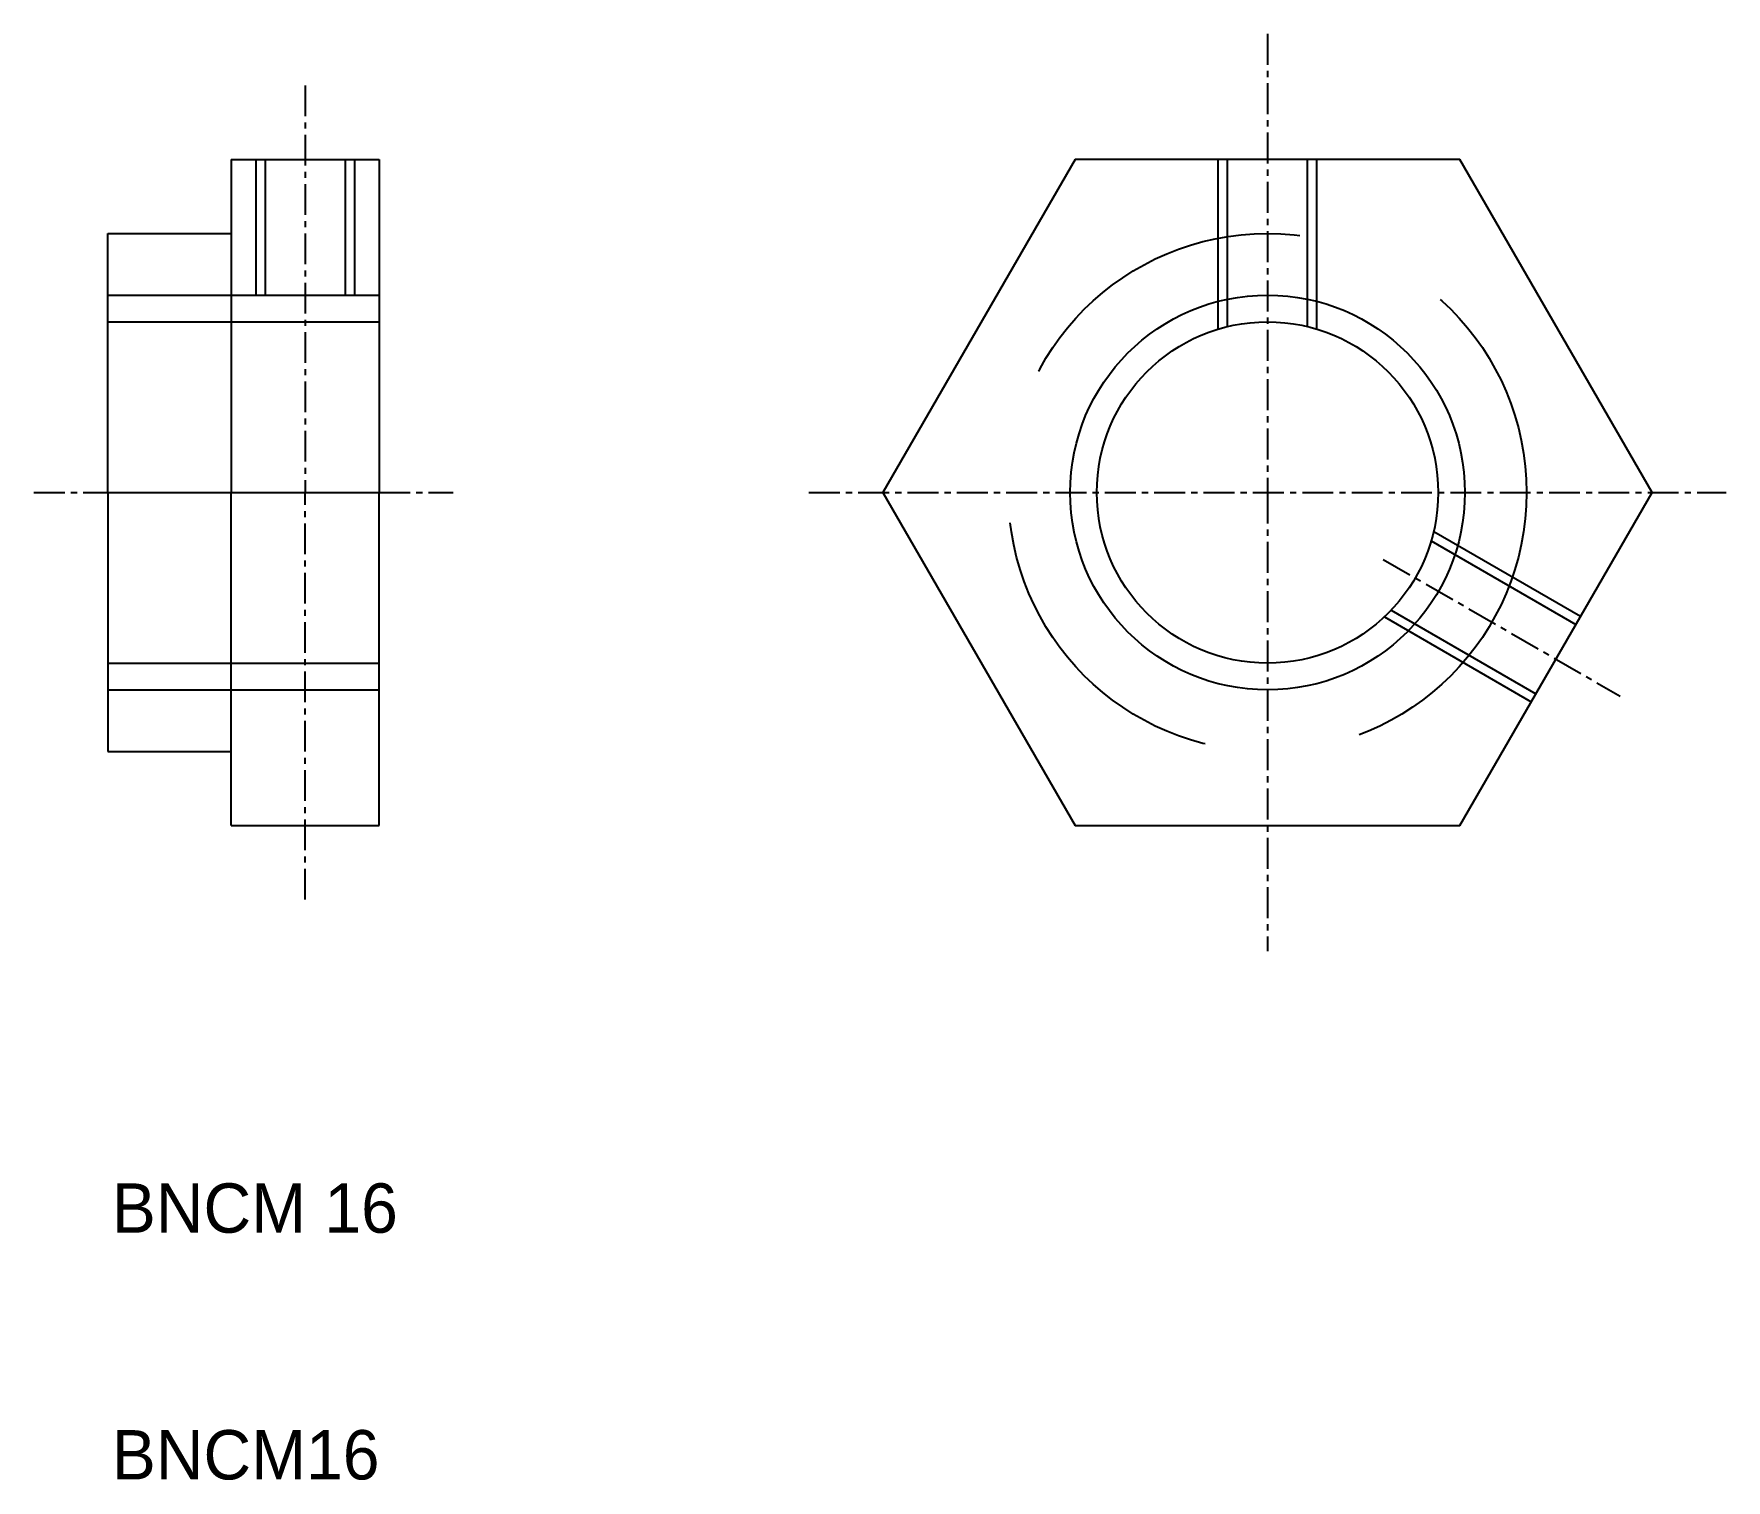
# Model space of a CAD drawing. Extents: x 127.7 to 196.3, y 77.7 to 136.3.
import ezdxf

# ---------------------------------------------------------------- set-up
doc = ezdxf.new("R2010")
doc.units = 0
doc.linetypes.add('CENTER', pattern=[2, 1.25, -0.25, 0.25, -0.25])
doc.linetypes.add('DASHED', pattern=[19.05, 12.7, -6.35])
doc.layers.get('0').update_dxf_attribs({"linetype": 'CONTINUOUS'})
doc.layers.add('CENTER', color=1, linetype='CENTER')

msp = doc.modelspace()

# ---------------------------------------------------------------- linework, layer by layer
for p, q in [((135.676, 131.204), (141.676, 131.204)), ((135.676, 131.204), (135.676, 128.204)), ((141.676, 131.204), (141.676, 117.704)), ((169.881, 131.204), (162.087, 117.704)), ((185.47, 131.204), (169.881, 131.204)), ((193.264, 117.704), (185.47, 131.204)), ((130.676, 117.704), (130.676, 128.204)), ((130.676, 128.204), (135.676, 128.204)), ((135.676, 128.204), (135.676, 117.704)), ((130.676, 117.704), (141.676, 117.704)), ((130.676, 117.704), (130.676, 107.204)), ((135.676, 107.204), (135.676, 117.704)), ((141.676, 104.204), (141.676, 117.704)), ((162.087, 117.704), (169.881, 104.204)), ((185.47, 104.204), (193.264, 117.704)), ((130.676, 107.204), (135.676, 107.204)), ((135.676, 104.204), (135.676, 107.204)), ((135.676, 104.204), (141.676, 104.204)), ((169.881, 104.204), (185.47, 104.204))]:
    msp.add_line(p, q)
at = {"color": 3, "linetype": 'DASHED'}
for p, q in [((136.676, 131.204), (136.676, 125.704)), ((137.055, 131.204), (137.055, 125.704)), ((140.297, 131.204), (140.297, 125.704)), ((140.676, 131.204), (140.676, 125.704)), ((175.676, 124.326), (175.676, 131.204)), ((176.055, 124.429), (176.055, 131.204)), ((179.297, 124.429), (179.297, 131.204)), ((179.676, 124.326), (179.676, 131.204)), ((130.676, 125.704), (141.676, 125.704)), ((130.676, 124.622), (141.676, 124.622)), ((184.411, 116.125), (190.367, 112.686)), ((184.31, 115.745), (190.177, 112.358)), ((182.411, 112.661), (188.367, 109.222)), ((182.689, 112.938), (188.556, 109.55)), ((130.676, 110.787), (141.676, 110.787)), ((130.676, 109.704), (141.676, 109.704))]:
    msp.add_line(p, q, dxfattribs=at)
at = {"linetype": 'DASHED'}
msp.add_circle((177.676, 117.704), 10.5, dxfattribs=at)
at = {"color": 3}
msp.add_circle((177.676, 117.704), 8, dxfattribs=at)
msp.add_circle((177.676, 117.704), 6.918)
at = {"layer": 'CENTER', "color": 1, "linetype": 'CENTER'}
for p, q in [((177.676, 136.292), (177.676, 117.704)), ((138.676, 134.204), (138.676, 117.704)), ((127.676, 117.704), (144.676, 117.704)), ((138.676, 101.204), (138.676, 117.704)), ((159.087, 117.704), (196.264, 117.704)), ((177.676, 117.704), (177.676, 99.116)), ((182.367, 114.995), (191.965, 109.454))]:
    msp.add_line(p, q, dxfattribs=at)

# ---------------------------------------------------------------- texts
for s, p in [('BNCM 16', (130.835, 87.704)), ('BNCM16', (130.835, 77.704))]:
    msp.add_text(s, height=2).set_placement(p)

doc.saveas('drawing.dxf')
